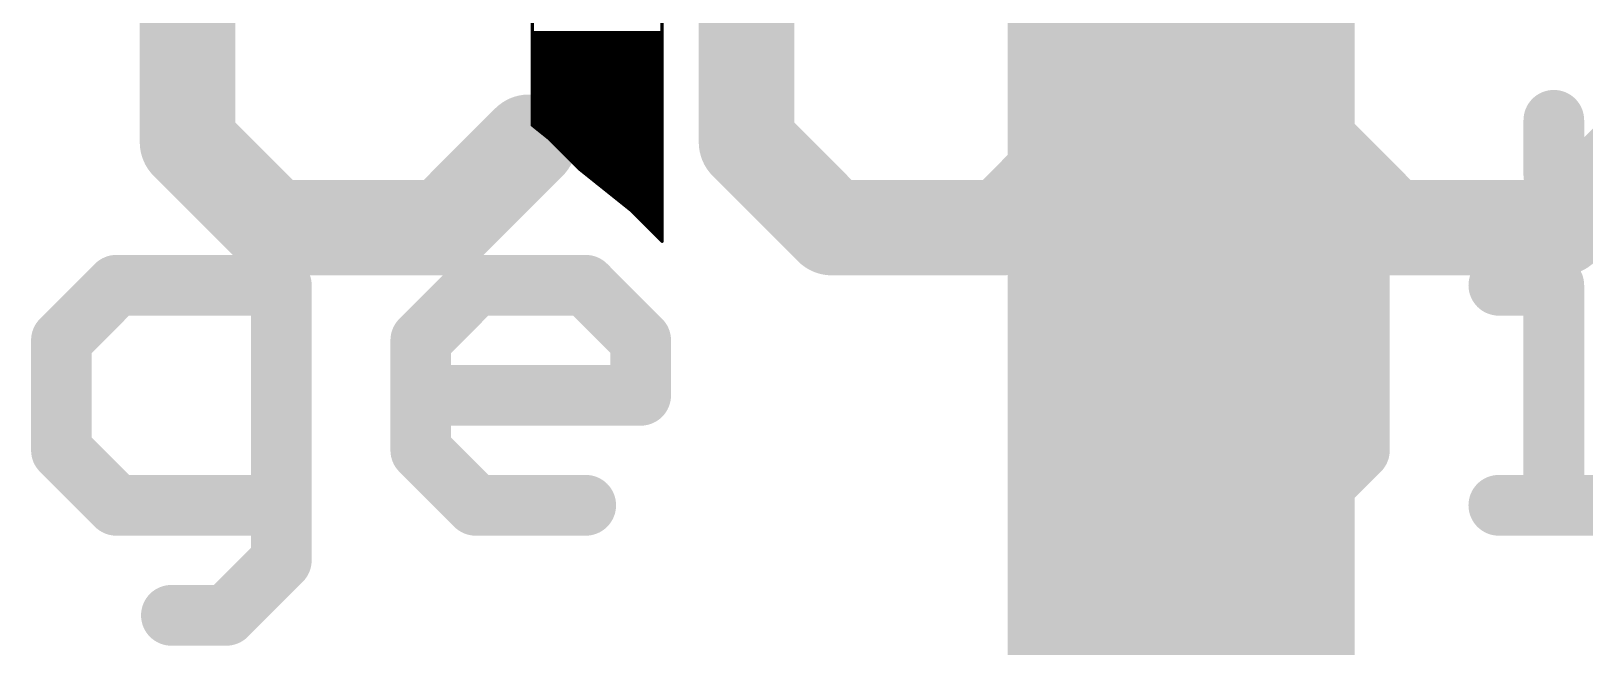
# Model space of a CAD drawing. Extents: x -27 to 80, y -18 to 25.
# Drawn here: x 17.46 to 22.011, y 5.262 to 7.065 of the extents above; entities that cross this region are included whole.
import ezdxf

# ---------------------------------------------------------------- set-up
doc = ezdxf.new("R2010")
doc.units = 0
for name, color, linetype in [('1', 12, 'CONTINUOUS'), ('21', 41, 'CONTINUOUS'), ('22', 40, 'CONTINUOUS')]:
    doc.layers.add(name, color=color, linetype=linetype)

msp = doc.modelspace()

# ---------------------------------------------------------------- linework, layer by layer
at = {"layer": '1', "const_width": 1.016}
msp.add_lwpolyline([(20.828, 0), (20.828, 8.763)], dxfattribs=at)
at = {"layer": '21'}
for points, const_width in [([(18.928, 6.79), (18.928, 8.64)], 0.01), ([(19.308, 7.47), (19.308, 6.45)], 0.01), ([(18.928, 7.06), (19.308, 7.06)], 0.01), ([(18.928, 7.05), (19.308, 7.05)], 0.01), ([(18.928, 7.04), (19.308, 7.04)], 0.01), ([(18.928, 7.03), (19.308, 7.03)], 0.01), ([(18.928, 7.02), (19.308, 7.02)], 0.01), ([(18.928, 7.01), (19.308, 7.01)], 0.01), ([(18.928, 7), (19.308, 7)], 0.01), ([(18.928, 6.99), (19.308, 6.99)], 0.01), ([(18.928, 6.98), (19.308, 6.98)], 0.01), ([(18.928, 6.97), (19.308, 6.97)], 0.01), ([(18.928, 6.96), (19.308, 6.96)], 0.01), ([(18.928, 6.95), (19.308, 6.95)], 0.01), ([(18.928, 6.94), (19.308, 6.94)], 0.01), ([(18.928, 6.93), (19.308, 6.93)], 0.01), ([(18.928, 6.92), (19.308, 6.92)], 0.01), ([(18.928, 6.91), (19.308, 6.91)], 0.01), ([(18.928, 6.9), (19.308, 6.9)], 0.01), ([(18.928, 6.89), (19.308, 6.89)], 0.01), ([(18.928, 6.88), (19.308, 6.88)], 0.01), ([(18.928, 6.87), (19.308, 6.87)], 0.01), ([(21.9197, 6.8039), (21.9197, 6.6429)], 0.1778), ([(18.928, 6.86), (19.308, 6.86)], 0.01), ([(18.928, 6.85), (19.308, 6.85)], 0.01), ([(18.928, 6.84), (19.308, 6.84)], 0.01), ([(18.928, 6.83), (19.308, 6.83)], 0.01), ([(18.928, 6.82), (19.308, 6.82)], 0.01), ([(18.928, 6.81), (19.308, 6.81)], 0.01), ([(18.928, 6.8), (19.308, 6.8)], 0.01), ([(18.978, 6.75), (18.928, 6.79)], 0.01), ([(18.928, 6.79), (19.308, 6.79)], 0.01), ([(18.9405, 6.78), (19.308, 6.78)], 0.01), ([(18.953, 6.77), (19.308, 6.77)], 0.01), ([(18.9655, 6.76), (19.308, 6.76)], 0.01), ([(19.018, 6.71), (18.978, 6.75)], 0.01), ([(18.978, 6.75), (19.308, 6.75)], 0.01), ([(18.988, 6.74), (19.308, 6.74)], 0.01), ([(18.998, 6.73), (19.308, 6.73)], 0.01), ([(19.008, 6.72), (19.308, 6.72)], 0.01), ([(19.068, 6.66), (19.018, 6.71)], 0.01), ([(19.018, 6.71), (19.308, 6.71)], 0.01), ([(19.028, 6.7), (19.308, 6.7)], 0.01), ([(19.038, 6.69), (19.308, 6.69)], 0.01), ([(20.7062, 6.6429), (20.7062, 5.6769)], 0.1778), ([(21.1893, 6.6429), (20.7062, 6.6429)], 0.1778), ([(21.3503, 6.4819), (21.1893, 6.6429)], 0.1778), ([(19.048, 6.68), (19.308, 6.68)], 0.01), ([(19.058, 6.67), (19.308, 6.67)], 0.01), ([(19.118, 6.62), (19.068, 6.66)], 0.01), ([(19.068, 6.66), (19.308, 6.66)], 0.01), ([(19.0805, 6.65), (19.308, 6.65)], 0.01), ([(19.093, 6.64), (19.308, 6.64)], 0.01), ([(19.1055, 6.63), (19.308, 6.63)], 0.01), ([(19.168, 6.58), (19.118, 6.62)], 0.01), ([(19.118, 6.62), (19.308, 6.62)], 0.01), ([(19.1305, 6.61), (19.308, 6.61)], 0.01), ([(19.143, 6.6), (19.308, 6.6)], 0.01), ([(19.1555, 6.59), (19.308, 6.59)], 0.01), ([(19.218, 6.54), (19.168, 6.58)], 0.01), ([(19.168, 6.58), (19.308, 6.58)], 0.01), ([(19.1805, 6.57), (19.308, 6.57)], 0.01), ([(19.193, 6.56), (19.308, 6.56)], 0.01), ([(19.2055, 6.55), (19.308, 6.55)], 0.01), ([(21.3503, 5.8379), (21.3503, 6.4819)], 0.1778), ([(19.268, 6.49), (19.218, 6.54)], 0.01), ([(19.218, 6.54), (19.308, 6.54)], 0.01), ([(19.228, 6.53), (19.308, 6.53)], 0.01), ([(19.238, 6.52), (19.308, 6.52)], 0.01), ([(19.248, 6.51), (19.308, 6.51)], 0.01), ([(19.258, 6.5), (19.308, 6.5)], 0.01), ([(19.308, 6.45), (19.268, 6.49)], 0.01), ([(19.268, 6.49), (19.308, 6.49)], 0.01), ([(19.278, 6.48), (19.308, 6.48)], 0.01), ([(19.288, 6.47), (19.308, 6.47)], 0.01), ([(19.298, 6.46), (19.308, 6.46)], 0.01), ([(17.7099, 6.3209), (17.5489, 6.1599)], 0.1778), ([(18.1929, 6.3209), (17.7099, 6.3209)], 0.1778), ([(18.1929, 5.5159), (18.1929, 6.3209)], 0.1778), ([(18.6013, 6.1599), (18.7623, 6.3209)], 0.1778), ([(18.7623, 6.3209), (19.0843, 6.3209)], 0.1778), ([(19.0843, 6.3209), (19.2453, 6.1599)], 0.1778), ([(21.7587, 6.3209), (21.9197, 6.3209)], 0.1778), ([(21.9197, 6.3209), (21.9197, 5.6769)], 0.1778), ([(17.5489, 6.1599), (17.5489, 5.8379)], 0.1778), ([(18.6013, 5.8379), (18.6013, 6.1599)], 0.1778), ([(19.2453, 6.1599), (19.2453, 5.9989)], 0.1778), ([(19.2453, 5.9989), (18.6013, 5.9989)], 0.1778), ([(17.5489, 5.8379), (17.7099, 5.6769)], 0.1778), ([(18.7623, 5.6769), (18.6013, 5.8379)], 0.1778), ([(21.1893, 5.6769), (21.3503, 5.8379)], 0.1778), ([(17.7099, 5.6769), (18.1929, 5.6769)], 0.1778), ([(19.0843, 5.6769), (18.7623, 5.6769)], 0.1778), ([(20.7062, 5.6769), (21.1893, 5.6769)], 0.1778), ([(21.7587, 5.6769), (22.0807, 5.6769)], 0.1778), ([(18.0319, 5.3549), (18.1929, 5.5159)], 0.1778), ([(17.8709, 5.3549), (18.0319, 5.3549)], 0.1778)]:
    msp.add_lwpolyline(points, dxfattribs=dict(at, const_width=const_width))
for points, const_width in [([(18.928, 7.0625, 1), (18.928, 7.0575)], 0.005), ([(18.928, 7.0525, 1), (18.928, 7.0475)], 0.005), ([(19.308, 7.0575, 1), (19.308, 7.0625)], 0.005), ([(19.308, 7.0475, 1), (19.308, 7.0525)], 0.005), ([(18.928, 7.0425, 1), (18.928, 7.0375)], 0.005), ([(18.928, 7.0325, 1), (18.928, 7.0275)], 0.005), ([(18.928, 7.0225, 1), (18.928, 7.0175)], 0.005), ([(18.928, 7.0125, 1), (18.928, 7.0075)], 0.005), ([(19.308, 7.0375, 1), (19.308, 7.0425)], 0.005), ([(19.308, 7.0275, 1), (19.308, 7.0325)], 0.005), ([(19.308, 7.0175, 1), (19.308, 7.0225)], 0.005), ([(19.308, 7.0075, 1), (19.308, 7.0125)], 0.005), ([(18.928, 7.0025, 1), (18.928, 6.9975)], 0.005), ([(18.928, 6.9925, 1), (18.928, 6.9875)], 0.005), ([(18.928, 6.9825, 1), (18.928, 6.9775)], 0.005), ([(18.928, 6.9725, 1), (18.928, 6.9675)], 0.005), ([(18.928, 6.9625, 1), (18.928, 6.9575)], 0.005), ([(19.308, 6.9975, 1), (19.308, 7.0025)], 0.005), ([(19.308, 6.9875, 1), (19.308, 6.9925)], 0.005), ([(19.308, 6.9775, 1), (19.308, 6.9825)], 0.005), ([(19.308, 6.9675, 1), (19.308, 6.9725)], 0.005), ([(19.308, 6.9575, 1), (19.308, 6.9625)], 0.005), ([(18.928, 6.9525, 1), (18.928, 6.9475)], 0.005), ([(18.928, 6.9425, 1), (18.928, 6.9375)], 0.005), ([(18.928, 6.9325, 1), (18.928, 6.9275)], 0.005), ([(18.928, 6.9225, 1), (18.928, 6.9175)], 0.005), ([(19.308, 6.9475, 1), (19.308, 6.9525)], 0.005), ([(19.308, 6.9375, 1), (19.308, 6.9425)], 0.005), ([(19.308, 6.9275, 1), (19.308, 6.9325)], 0.005), ([(19.308, 6.9175, 1), (19.308, 6.9225)], 0.005), ([(18.928, 6.9125, 1), (18.928, 6.9075)], 0.005), ([(18.928, 6.9025, 1), (18.928, 6.8975)], 0.005), ([(18.928, 6.8925, 1), (18.928, 6.8875)], 0.005), ([(18.928, 6.8825, 1), (18.928, 6.8775)], 0.005), ([(18.928, 6.8725, 1), (18.928, 6.8675)], 0.005), ([(19.308, 6.9075, 1), (19.308, 6.9125)], 0.005), ([(19.308, 6.8975, 1), (19.308, 6.9025)], 0.005), ([(19.308, 6.8875, 1), (19.308, 6.8925)], 0.005), ([(19.308, 6.8775, 1), (19.308, 6.8825)], 0.005), ([(19.308, 6.8675, 1), (19.308, 6.8725)], 0.005), ([(21.9642, 6.8039, 1), (21.8753, 6.8039)], 0.0889), ([(18.928, 6.8625, 1), (18.928, 6.8575)], 0.005), ([(18.928, 6.8525, 1), (18.928, 6.8475)], 0.005), ([(18.928, 6.8425, 1), (18.928, 6.8375)], 0.005), ([(18.928, 6.8325, 1), (18.928, 6.8275)], 0.005), ([(19.308, 6.8575, 1), (19.308, 6.8625)], 0.005), ([(19.308, 6.8475, 1), (19.308, 6.8525)], 0.005), ([(19.308, 6.8375, 1), (19.308, 6.8425)], 0.005), ([(19.308, 6.8275, 1), (19.308, 6.8325)], 0.005), ([(18.9296, 6.792, 1), (18.9264, 6.788)], 0.005), ([(18.928, 6.8225, 1), (18.928, 6.8175)], 0.005), ([(18.928, 6.8125, 1), (18.928, 6.8075)], 0.005), ([(18.928, 6.8025, 1), (18.928, 6.7975)], 0.005), ([(18.928, 6.7925, 1), (18.928, 6.7875)], 0.005), ([(18.9255, 6.79, 1), (18.9305, 6.79)], 0.005), ([(18.9405, 6.7825, 1), (18.9405, 6.7775)], 0.005), ([(19.308, 6.8175, 1), (19.308, 6.8225)], 0.005), ([(19.308, 6.8075, 1), (19.308, 6.8125)], 0.005), ([(19.308, 6.7975, 1), (19.308, 6.8025)], 0.005), ([(19.308, 6.7875, 1), (19.308, 6.7925)], 0.005), ([(19.308, 6.7775, 1), (19.308, 6.7825)], 0.005), ([(18.953, 6.7725, 1), (18.953, 6.7675)], 0.005), ([(18.9655, 6.7625, 1), (18.9655, 6.7575)], 0.005), ([(18.9798, 6.7518, 1), (18.9762, 6.7482)], 0.005), ([(18.978, 6.7525, 1), (18.978, 6.7475)], 0.005), ([(18.9764, 6.748, 1), (18.9796, 6.752)], 0.005), ([(18.988, 6.7425, 1), (18.988, 6.7375)], 0.005), ([(19.308, 6.7675, 1), (19.308, 6.7725)], 0.005), ([(19.308, 6.7575, 1), (19.308, 6.7625)], 0.005), ([(19.308, 6.7475, 1), (19.308, 6.7525)], 0.005), ([(19.308, 6.7375, 1), (19.308, 6.7425)], 0.005), ([(18.998, 6.7325, 1), (18.998, 6.7275)], 0.005), ([(19.008, 6.7225, 1), (19.008, 6.7175)], 0.005), ([(19.0198, 6.7118, 1), (19.0162, 6.7082)], 0.005), ([(19.018, 6.7125, 1), (19.018, 6.7075)], 0.005), ([(19.0162, 6.7082, 1), (19.0198, 6.7118)], 0.005), ([(19.028, 6.7025, 1), (19.028, 6.6975)], 0.005), ([(19.038, 6.6925, 1), (19.038, 6.6875)], 0.005), ([(19.308, 6.7275, 1), (19.308, 6.7325)], 0.005), ([(19.308, 6.7175, 1), (19.308, 6.7225)], 0.005), ([(19.308, 6.7075, 1), (19.308, 6.7125)], 0.005), ([(19.308, 6.6975, 1), (19.308, 6.7025)], 0.005), ([(19.308, 6.6875, 1), (19.308, 6.6925)], 0.005), ([(20.7062, 6.6874, 1), (20.7062, 6.5985)], 0.0889), ([(20.7507, 6.6429, 1), (20.6618, 6.6429)], 0.0889), ([(21.2207, 6.6744, 1), (21.1578, 6.6115)], 0.0889), ([(21.1893, 6.5985, 1), (21.1893, 6.6874)], 0.0889), ([(19.048, 6.6825, 1), (19.048, 6.6775)], 0.005), ([(19.058, 6.6725, 1), (19.058, 6.6675)], 0.005), ([(19.0696, 6.662, 1), (19.0664, 6.658)], 0.005), ([(19.068, 6.6625, 1), (19.068, 6.6575)], 0.005), ([(19.0662, 6.6582, 1), (19.0698, 6.6618)], 0.005), ([(19.0805, 6.6525, 1), (19.0805, 6.6475)], 0.005), ([(19.093, 6.6425, 1), (19.093, 6.6375)], 0.005), ([(19.308, 6.6775, 1), (19.308, 6.6825)], 0.005), ([(19.308, 6.6675, 1), (19.308, 6.6725)], 0.005), ([(19.308, 6.6575, 1), (19.308, 6.6625)], 0.005), ([(19.308, 6.6475, 1), (19.308, 6.6525)], 0.005), ([(19.308, 6.6375, 1), (19.308, 6.6425)], 0.005), ([(21.8753, 6.6429, 1), (21.9642, 6.6429)], 0.0889), ([(19.1055, 6.6325, 1), (19.1055, 6.6275)], 0.005), ([(19.1196, 6.622, 1), (19.1164, 6.618)], 0.005), ([(19.118, 6.6225, 1), (19.118, 6.6175)], 0.005), ([(19.1164, 6.618, 1), (19.1196, 6.622)], 0.005), ([(19.1305, 6.6125, 1), (19.1305, 6.6075)], 0.005), ([(19.143, 6.6025, 1), (19.143, 6.5975)], 0.005), ([(19.308, 6.6275, 1), (19.308, 6.6325)], 0.005), ([(19.308, 6.6175, 1), (19.308, 6.6225)], 0.005), ([(19.308, 6.6075, 1), (19.308, 6.6125)], 0.005), ([(19.308, 6.5975, 1), (19.308, 6.6025)], 0.005), ([(19.1555, 6.5925, 1), (19.1555, 6.5875)], 0.005), ([(19.1696, 6.582, 1), (19.1664, 6.578)], 0.005), ([(19.168, 6.5825, 1), (19.168, 6.5775)], 0.005), ([(19.1664, 6.578, 1), (19.1696, 6.582)], 0.005), ([(19.1805, 6.5725, 1), (19.1805, 6.5675)], 0.005), ([(19.193, 6.5625, 1), (19.193, 6.5575)], 0.005), ([(19.2055, 6.5525, 1), (19.2055, 6.5475)], 0.005), ([(19.308, 6.5875, 1), (19.308, 6.5925)], 0.005), ([(19.308, 6.5775, 1), (19.308, 6.5825)], 0.005), ([(19.308, 6.5675, 1), (19.308, 6.5725)], 0.005), ([(19.308, 6.5575, 1), (19.308, 6.5625)], 0.005), ([(19.308, 6.5475, 1), (19.308, 6.5525)], 0.005), ([(21.3947, 6.4819, 1), (21.3058, 6.4819)], 0.0889), ([(21.3188, 6.4505, 1), (21.3817, 6.5133)], 0.0889), ([(19.2198, 6.5418, 1), (19.2162, 6.5382)], 0.005), ([(19.218, 6.5425, 1), (19.218, 6.5375)], 0.005), ([(19.2164, 6.538, 1), (19.2196, 6.542)], 0.005), ([(19.228, 6.5325, 1), (19.228, 6.5275)], 0.005), ([(19.238, 6.5225, 1), (19.238, 6.5175)], 0.005), ([(19.248, 6.5125, 1), (19.248, 6.5075)], 0.005), ([(19.308, 6.5375, 1), (19.308, 6.5425)], 0.005), ([(19.308, 6.5275, 1), (19.308, 6.5325)], 0.005), ([(19.308, 6.5175, 1), (19.308, 6.5225)], 0.005), ([(19.308, 6.5075, 1), (19.308, 6.5125)], 0.005), ([(19.258, 6.5025, 1), (19.258, 6.4975)], 0.005), ([(19.2698, 6.4918, 1), (19.2662, 6.4882)], 0.005), ([(19.268, 6.4925, 1), (19.268, 6.4875)], 0.005), ([(19.2662, 6.4882, 1), (19.2698, 6.4918)], 0.005), ([(19.278, 6.4825, 1), (19.278, 6.4775)], 0.005), ([(19.288, 6.4725, 1), (19.288, 6.4675)], 0.005), ([(19.298, 6.4625, 1), (19.298, 6.4575)], 0.005), ([(19.308, 6.4975, 1), (19.308, 6.5025)], 0.005), ([(19.308, 6.4875, 1), (19.308, 6.4925)], 0.005), ([(19.308, 6.4775, 1), (19.308, 6.4825)], 0.005), ([(19.308, 6.4675, 1), (19.308, 6.4725)], 0.005), ([(19.308, 6.4575, 1), (19.308, 6.4625)], 0.005), ([(19.3055, 6.45, 1), (19.3105, 6.45)], 0.005), ([(19.3062, 6.4482, 1), (19.3098, 6.4518)], 0.005), ([(17.7099, 6.3654, 1), (17.7099, 6.2765)], 0.0889), ([(17.7413, 6.2895, 1), (17.6784, 6.3523)], 0.0889), ([(18.2373, 6.3209, 1), (18.1484, 6.3209)], 0.0889), ([(18.1929, 6.2765, 1), (18.1929, 6.3654)], 0.0889), ([(18.7623, 6.3654, 1), (18.7623, 6.2765)], 0.0889), ([(18.7938, 6.2895, 1), (18.7309, 6.3523)], 0.0889), ([(19.1158, 6.3523, 1), (19.0529, 6.2895)], 0.0889), ([(19.0843, 6.2765, 1), (19.0843, 6.3654)], 0.0889), ([(21.7587, 6.3654, 1), (21.7587, 6.2765)], 0.0889), ([(21.9642, 6.3209, 1), (21.8753, 6.3209)], 0.0889), ([(21.9197, 6.2765, 1), (21.9197, 6.3654)], 0.0889), ([(17.5933, 6.1599, 1), (17.5044, 6.1599)], 0.0889), ([(17.5174, 6.1913, 1), (17.5803, 6.1285)], 0.0889), ([(18.6458, 6.1599, 1), (18.5569, 6.1599)], 0.0889), ([(18.5699, 6.1913, 1), (18.6328, 6.1285)], 0.0889), ([(19.2898, 6.1599, 1), (19.2009, 6.1599)], 0.0889), ([(19.2139, 6.1285, 1), (19.2768, 6.1913)], 0.0889), ([(18.6013, 6.0434, 1), (18.6013, 5.9545)], 0.0889), ([(19.2453, 5.9545, 1), (19.2453, 6.0434)], 0.0889), ([(19.2009, 5.9989, 1), (19.2898, 5.9989)], 0.0889), ([(17.5803, 5.8693, 1), (17.5174, 5.8065)], 0.0889), ([(18.6328, 5.8693, 1), (18.5699, 5.8065)], 0.0889), ([(21.3817, 5.8065, 1), (21.3188, 5.8693)], 0.0889), ([(17.5044, 5.8379, 1), (17.5933, 5.8379)], 0.0889), ([(18.5569, 5.8379, 1), (18.6458, 5.8379)], 0.0889), ([(21.3058, 5.8379, 1), (21.3947, 5.8379)], 0.0889), ([(17.7099, 5.7214, 1), (17.7099, 5.6324)], 0.0889), ([(17.6784, 5.6455, 1), (17.7413, 5.7083)], 0.0889), ([(18.1929, 5.6324, 1), (18.1929, 5.7214)], 0.0889), ([(18.7623, 5.7214, 1), (18.7623, 5.6324)], 0.0889), ([(18.7309, 5.6455, 1), (18.7938, 5.7083)], 0.0889), ([(19.0843, 5.6324, 1), (19.0843, 5.7214)], 0.0889), ([(20.7062, 5.7214, 1), (20.7062, 5.6324)], 0.0889), ([(21.1578, 5.7083, 1), (21.2207, 5.6455)], 0.0889), ([(21.1893, 5.6324, 1), (21.1893, 5.7214)], 0.0889), ([(21.7587, 5.7214, 1), (21.7587, 5.6324)], 0.0889), ([(20.6618, 5.6769, 1), (20.7507, 5.6769)], 0.0889), ([(21.8753, 5.6769, 1), (21.9642, 5.6769)], 0.0889), ([(18.2243, 5.4845, 1), (18.1615, 5.5473)], 0.0889), ([(18.1484, 5.5159, 1), (18.2373, 5.5159)], 0.0889), ([(17.8709, 5.3993, 1), (17.8709, 5.3104)], 0.0889), ([(18.0004, 5.3863, 1), (18.0633, 5.3235)], 0.0889), ([(18.0319, 5.3104, 1), (18.0319, 5.3993)], 0.0889)]:
    msp.add_lwpolyline(points, format="xyb", dxfattribs=dict(at, const_width=const_width))
at = {"layer": '22', "const_width": 0.2794}
for points in [[(17.918, 6.7397), (17.918, 7.7396)], [(19.5552, 7.2396), (19.5552, 6.7397)], [(18.168, 6.4897), (17.918, 6.7397)], [(18.9179, 6.7397), (18.6679, 6.4897)], [(19.5552, 6.7397), (19.8051, 6.4897)], [(20.3051, 6.4897), (20.5551, 6.7397)], [(21.4423, 6.4897), (21.1923, 6.7397)], [(22.1922, 6.7397), (21.9423, 6.4897)], [(18.6679, 6.4897), (18.168, 6.4897)], [(19.8051, 6.4897), (20.3051, 6.4897)], [(21.9423, 6.4897), (21.4423, 6.4897)]]:
    msp.add_lwpolyline(points, dxfattribs=at)
at = {"layer": '22', "const_width": 0.1397}
for points in [[(17.9674, 6.7891, 1), (17.8686, 6.6903)], [(18.9673, 6.6903, 1), (18.8685, 6.7891)], [(19.6046, 6.7891, 1), (19.5058, 6.6903)], [(20.6045, 6.6903, 1), (20.5057, 6.7891)], [(21.2417, 6.7891, 1), (21.1429, 6.6903)], [(17.8482, 6.7397, 1), (17.9879, 6.7397)], [(19.4853, 6.7397, 1), (19.625, 6.7397)], [(18.168, 6.5595, 1), (18.168, 6.4199)], [(18.1186, 6.4403, 1), (18.2174, 6.5391)], [(18.6186, 6.5391, 1), (18.7173, 6.4403)], [(18.6679, 6.4199, 1), (18.6679, 6.5595)], [(19.8051, 6.5595, 1), (19.8051, 6.4199)], [(19.7557, 6.4403, 1), (19.8545, 6.5391)], [(20.2557, 6.5391, 1), (20.3545, 6.4403)], [(20.3051, 6.4199, 1), (20.3051, 6.5595)], [(21.4423, 6.5595, 1), (21.4423, 6.4199)], [(21.3929, 6.4403, 1), (21.4917, 6.5391)], [(21.8929, 6.5391, 1), (21.9917, 6.4403)], [(21.9423, 6.4199, 1), (21.9423, 6.5595)]]:
    msp.add_lwpolyline(points, format="xyb", dxfattribs=at)

doc.saveas('drawing.dxf')
